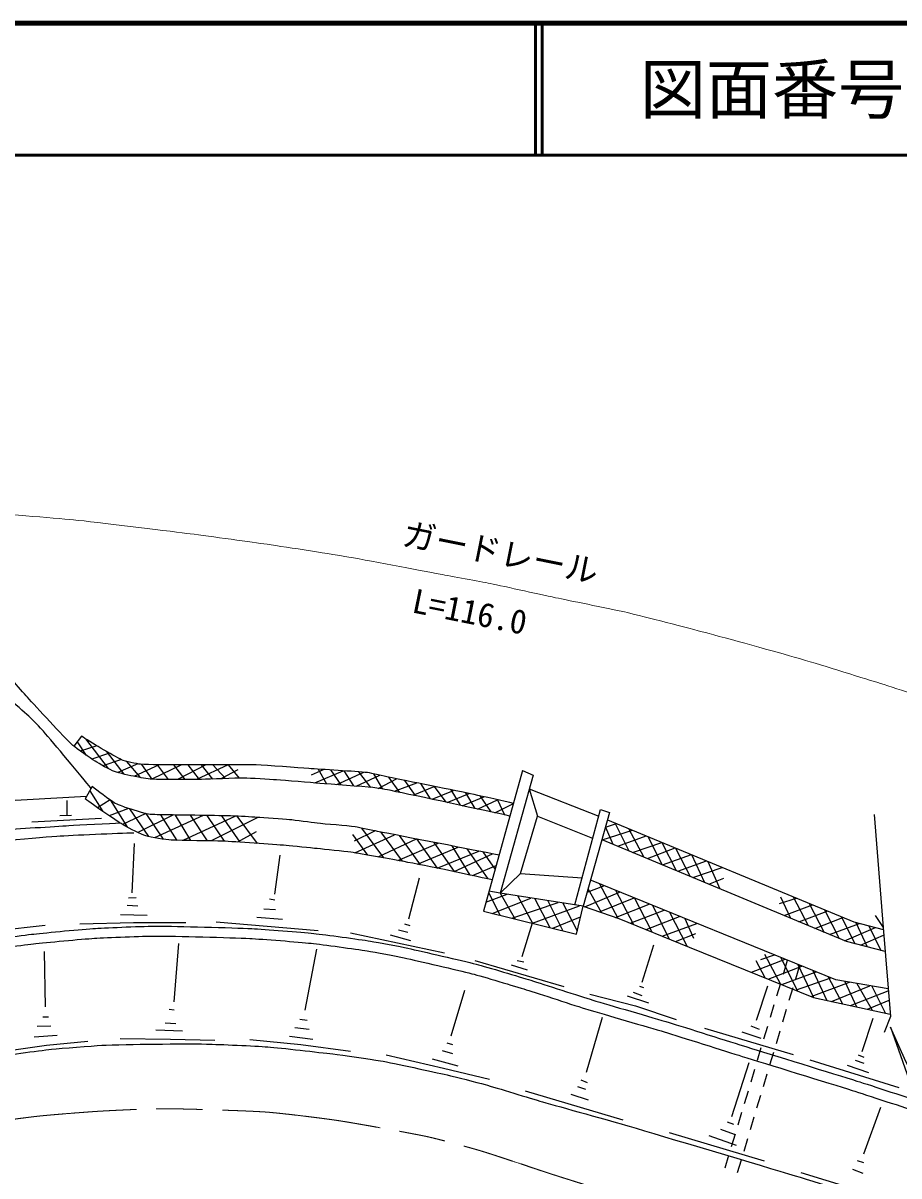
# Model space of a CAD drawing. Units: millimetres, scale not verified. Extents: x 40000 to 680000, y 20000 to 380000.
# Drawn here: x 470008 to 536214, y 292828 to 380000 of the extents above; entities that cross this region are included whole.
import ezdxf
from ezdxf.enums import TextEntityAlignment as Align

# ---------------------------------------------------------------- set-up
doc = ezdxf.new("R2010")
doc.units = ezdxf.units.MM
doc.header["$LTSCALE"] = 1000
doc.linetypes.add('CHAIN', pattern=[18.5, 12, -1.5, 3.5, -1.5])
for name, color, linetype, lineweight in [('M-BGD', 7, 'Continuous', 25), ('M-BMK', 2, 'CHAIN', 13), ('M-STR-HTXT', 7, 'Continuous', 13), ('M-TTL', 2, 'Continuous', 140), ('M-TTL-LINE', 7, 'Continuous', 50)]:
    doc.layers.add(name, color=color, linetype=linetype, lineweight=lineweight)
doc.layers.add('M-TTL-TXT', color=7, linetype='Continuous')
doc.styles.add('ＭＳ ゴシック', font='')
doc.styles.get('ＭＳ ゴシック').set_extended_font_data('MS Gothic')

msp = doc.modelspace()

# ---------------------------------------------------------------- linework, layer by layer
at = {"layer": 'M-BGD'}
for p, q in [((474417, 326085), (473845, 325318)), ((474099, 325659), (474785, 324630)), ((475580, 325351), (474325, 324952)), ((474716, 325885), (476445, 323628)), ((476552, 324786), (475205, 324348)), ((477373, 324292), (476044, 323845)), ((476285, 324938), (477620, 323208)), ((478672, 323984), (477160, 323324)), ((477834, 324172), (478849, 322952)), ((480304, 323916), (478384, 323041)), ((478971, 323947), (479737, 322824)), ((481974, 323914), (479737, 322824)), ((480138, 323917), (480980, 322804)), ((481375, 323915), (482230, 322803)), ((483832, 323918), (481687, 322803)), ((482452, 323914), (483329, 322809)), ((485512, 323921), (483122, 322808)), ((483477, 323917), (484315, 322834)), ((484360, 323919), (485322, 322869)), ((486243, 323533), (484961, 322857)), ((485512, 323921), (486334, 322899)), ((491821, 323149), (492723, 323558)), ((492059, 322542), (494199, 323465)), ((492321, 323583), (492937, 322473)), ((493238, 323526), (494021, 322390)), ((494262, 323461), (494996, 322314)), ((507760, 323477), (504803, 312844)), ((507760, 323477), (508562, 323122)), ((493718, 322413), (495766, 323350)), ((495193, 322298), (496971, 323137)), ((495359, 323383), (496267, 322207)), ((496499, 323241), (497182, 322080)), ((496859, 322133), (498231, 322863)), ((497643, 322984), (498460, 321832)), ((498092, 321909), (499770, 322550)), ((498848, 322738), (499635, 321583)), ((508562, 323122), (506073, 314204)), ((475239, 322282), (474705, 321330)), ((475049, 321943), (476044, 320390)), ((499499, 321612), (501093, 322280)), ((500052, 322492), (500782, 321339)), ((500924, 321308), (502539, 321984)), ((501093, 322280), (501961, 321087)), ((502074, 321063), (503722, 321741)), ((502351, 322023), (503054, 320852)), ((503455, 321796), (504145, 320617)), ((508276, 322097), (513526, 320037)), ((508276, 322097), (508900, 320043)), ((474814, 321524), (461974, 320815)), ((473328, 321227), (473310, 320096)), ((476588, 321255), (475638, 320668)), ((476588, 321255), (477902, 319184)), ((503198, 320821), (504830, 321503)), ((504357, 320572), (505860, 321273)), ((504533, 321568), (505373, 320352)), ((505667, 320288), (507070, 320996)), ((505860, 321273), (506409, 320126)), ((472783, 320085), (473681, 320104)), ((477976, 320615), (476524, 320065)), ((479282, 320227), (477529, 319405)), ((478042, 320594), (479496, 318482)), ((481380, 320120), (478680, 318792)), ((479282, 320227), (480605, 318291)), ((483628, 320085), (479952, 318393)), ((480390, 320137), (481627, 318203)), ((481508, 320118), (482655, 318182)), ((486054, 320037), (482085, 318191)), ((482632, 320101), (483936, 318166)), ((483893, 320081), (485205, 318134)), ((487765, 319932), (484224, 318162)), ((485016, 320062), (486404, 318061)), ((486163, 320031), (487713, 317971)), ((507619, 315691), (508900, 320043)), ((508900, 320043), (513060, 318359)), ((511713, 313316), (513643, 320539)), ((514342, 320320), (512350, 313216)), ((513643, 320539), (514342, 320320)), ((534337, 320153), (535010, 311612)), ((470675, 319611), (475941, 319885)), ((495600, 319131), (497244, 316878)), ((514028, 319199), (514857, 319476)), ((514028, 319199), (514596, 317914)), ((514745, 319523), (515797, 317413)), ((515764, 319100), (516935, 316939)), ((487638, 318837), (486221, 318073)), ((494915, 318647), (496035, 317094)), ((495071, 318169), (496586, 318925)), ((495089, 317255), (498080, 318631)), ((496843, 316950), (499747, 318307)), ((497033, 318836), (498667, 316618)), ((498434, 318562), (500026, 316358)), ((499747, 318307), (501301, 316106)), ((513789, 318251), (516069, 318974)), ((514970, 317758), (517118, 318538)), ((517257, 318480), (518300, 316369)), ((478405, 317961), (478241, 314246)), ((498332, 316680), (501395, 317986)), ((499822, 316398), (502906, 317692)), ((501054, 318052), (502598, 315836)), ((501301, 316106), (504452, 317391)), ((502411, 317788), (503776, 315581)), ((503564, 317564), (505130, 315283)), ((504761, 317331), (505682, 316003)), ((516079, 317296), (518294, 318050)), ((517218, 316820), (519299, 317633)), ((518294, 318050), (519385, 315916)), ((519330, 317620), (520439, 315476)), ((489426, 317093), (489005, 314137)), ((502598, 315836), (505495, 317188)), ((518346, 316349), (520527, 317123)), ((519494, 315871), (521668, 316650)), ((520527, 317123), (521512, 315028)), ((521772, 316607), (522679, 314541)), ((503989, 315534), (505766, 316305)), ((506073, 314204), (507619, 315691)), ((507619, 315691), (512262, 315370)), ((520635, 315394), (522851, 316159)), ((499938, 315336), (499138, 312242)), ((512646, 314272), (513914, 314772)), ((514988, 312304), (513595, 314901)), ((521836, 314893), (522967, 315343)), ((477983, 313863), (478546, 313876)), ((504996, 313538), (506603, 314121)), ((505202, 314278), (506036, 312542)), ((506073, 314204), (505227, 314368)), ((505474, 312680), (508393, 313839)), ((512350, 313216), (506073, 314204)), ((506073, 314204), (507213, 312253)), ((507407, 313994), (508526, 311932)), ((512459, 313178), (515089, 314295)), ((513739, 312736), (512718, 314530)), ((513591, 312787), (516190, 313847)), ((516181, 311826), (514806, 314409)), ((527198, 313438), (528471, 313826)), ((527254, 313935), (528018, 312313)), ((528220, 313930), (529347, 311758)), ((477865, 313299), (478691, 313246)), ((488204, 313028), (489099, 312968)), ((488629, 313787), (489031, 313704)), ((506960, 312316), (510463, 313513)), ((508526, 311932), (512070, 313260)), ((508686, 313793), (509819, 311614)), ((509674, 313637), (510812, 311371)), ((510814, 313458), (511899, 311363)), ((511839, 311119), (512350, 313216)), ((514794, 312371), (517341, 313380)), ((517554, 311271), (516262, 313818)), ((518845, 310751), (517622, 313266)), ((527550, 312508), (529685, 313322)), ((529437, 313425), (530571, 311247)), ((477366, 312604), (479399, 312552)), ((487688, 312383), (489630, 312239)), ((504803, 312844), (511839, 311119)), ((510056, 311556), (512154, 312410)), ((515899, 311939), (518473, 312920)), ((517095, 311456), (519618, 312455)), ((520196, 310206), (518901, 312746)), ((520030, 312288), (520697, 310804)), ((528653, 312048), (530801, 312859)), ((529854, 311547), (531978, 312370)), ((530586, 312948), (531693, 310779)), ((531862, 312419), (532881, 310385)), ((467857, 311358), (471681, 311784)), ((474299, 311889), (478357, 311979)), ((478357, 311979), (482305, 311981)), ((484615, 312046), (492309, 311386)), ((498393, 311439), (499088, 311256)), ((498836, 311901), (499240, 311768)), ((508491, 311940), (507711, 309402)), ((518326, 310960), (520934, 311921)), ((530957, 311086), (533225, 311921)), ((532092, 310612), (534432, 311610)), ((532953, 311991), (533823, 310143)), ((533946, 311735), (534842, 309882)), ((481758, 310405), (481412, 305989)), ((494769, 311200), (501874, 309697)), ((497767, 311053), (499297, 310636)), ((519315, 310561), (520867, 311170)), ((533297, 310278), (535059, 311027)), ((471601, 309802), (471670, 305603)), ((492181, 309966), (491313, 305360)), ((517655, 310269), (516786, 307456)), ((525769, 309199), (526802, 309538)), ((526051, 309601), (527254, 307340)), ((504167, 309127), (510887, 307154)), ((506899, 308793), (508112, 308410)), ((507358, 309120), (507860, 309011)), ((525058, 308232), (527612, 309209)), ((525385, 309124), (526066, 307823)), ((526334, 307714), (528876, 308696)), ((527274, 309346), (528557, 306811)), ((527477, 308086), (527792, 309136)), ((528417, 307739), (528723, 308758)), ((528583, 308815), (529752, 306326)), ((527368, 307294), (529946, 308261)), ((528392, 306878), (531074, 307803)), ((529705, 308359), (530772, 306105)), ((530859, 307890), (531938, 305853)), ((516602, 307172), (516906, 307065)), ((526273, 307176), (525421, 304576)), ((526989, 306458), (527276, 307415)), ((527928, 306110), (528216, 307068)), ((529585, 306394), (532471, 307475)), ((531128, 306028), (534018, 307207)), ((532125, 307535), (533005, 305622)), ((533040, 307376), (534183, 305367)), ((534166, 307181), (535172, 305152)), ((503375, 306842), (502337, 303387)), ((512843, 306565), (516304, 305699)), ((515659, 306439), (517279, 305920)), ((516115, 306722), (516776, 306470)), ((532543, 305722), (535406, 306835)), ((533841, 305441), (535466, 306114)), ((481059, 305431), (481438, 305387)), ((516304, 305699), (519387, 304661)), ((526500, 304829), (526787, 305787)), ((527440, 304482), (527727, 305440)), ((471496, 304857), (471931, 304861)), ((480738, 304397), (481568, 304364)), ((490938, 304691), (491473, 304612)), ((513785, 304809), (512563, 300661)), ((534245, 304737), (533406, 302219)), ((470839, 303346), (472578, 303465)), ((471067, 304144), (472103, 304171)), ((480039, 303873), (482060, 303807)), ((490152, 303401), (491914, 303165)), ((490561, 304061), (491630, 303920)), ((521527, 304005), (528226, 301999)), ((524333, 303717), (525775, 303245)), ((525014, 304189), (525644, 303926)), ((526011, 303201), (526299, 304159)), ((526951, 302854), (527238, 303812)), ((468230, 302210), (471767, 302726)), ((471767, 302726), (474906, 303014)), ((477359, 303225), (481164, 303162)), ((481164, 303162), (484507, 303086)), ((487142, 303136), (491011, 302757)), ((491011, 302757), (494761, 302252)), ((502048, 302884), (502457, 302774)), ((525522, 301573), (525810, 302531)), ((497462, 301975), (501777, 300970)), ((500931, 301673), (502866, 301153)), ((501686, 302302), (502473, 302082)), ((526462, 301226), (526750, 302184)), ((533131, 301983), (533551, 301812)), ((501777, 300970), (505257, 300147)), ((524867, 301384), (523556, 297293)), ((525033, 299945), (525321, 300903)), ((529473, 301616), (536199, 299518)), ((532305, 301209), (533918, 300658)), ((532908, 301576), (533551, 301353)), ((512157, 300097), (512650, 299895)), ((525973, 299598), (526261, 300555)), ((507954, 299272), (515335, 297062)), ((511421, 299003), (512717, 298571)), ((511908, 299591), (512514, 299389)), ((524545, 298317), (524832, 299274)), ((525485, 297969), (525772, 298927)), ((524056, 296688), (524343, 297646)), ((524996, 296341), (525283, 297299)), ((534812, 298002), (533545, 294473)), ((523234, 296915), (523708, 296747)), ((518846, 296111), (526015, 293959)), ((521855, 295891), (523903, 295155)), ((522720, 296361), (523752, 295982)), ((523567, 295060), (523855, 296018)), ((524507, 294713), (524795, 295671)), ((523078, 293432), (523366, 294390)), ((524018, 293085), (524306, 294042)), ((533054, 293992), (533524, 293839)), ((528810, 293079), (536157, 290845)), ((532705, 293347), (533480, 293041))]:
    msp.add_line(p, q, dxfattribs=at)
for points in [[(514184, 319756), (532795, 312031), (535023, 311458)], [(535161, 309800), (532246, 310548), (513789, 318251)], [(535395, 306968), (531443, 307653), (512965, 315157)], [(512350, 313216), (515034, 312288), (520365, 310138), (529752, 306326), (535552, 305070)], [(534424, 312513), (535010, 311612), (535567, 304892), (535093, 303685)], [(551579, 284505), (552823, 287582), (542042, 292054), (538709, 297828), (536737, 301477), (535573, 304068), (540950, 288851)]]:
    msp.add_lwpolyline(points, dxfattribs=at)
for points, knots in [([(506804, 320040), (505014, 320435), (499633, 321589), (497838, 321962), (497564, 322019), (496737, 322160), (496459, 322188), (495655, 322270), (493235, 322448), (492429, 322512), (491774, 322564), (489809, 322724), (489154, 322769), (488660, 322802), (487180, 322899), (486685, 322903), (486048, 322908), (484137, 322818), (483499, 322811), (482747, 322802), (480489, 322793), (479737, 322824), (479485, 322835), (478739, 322969), (478492, 323019), (478175, 323084), (477221, 323283), (476919, 323399), (476607, 323519), (475731, 324013), (475448, 324192), (475100, 324411), (474069, 325102), (473770, 325385), (473042, 326073), (471005, 328284), (470333, 329027), (469849, 329562), (468440, 331205), (467995, 331773), (467770, 332060), (467165, 332976), (466989, 333296)], [0, 0, 0, 0, 1, 1, 1, 2, 2, 2, 3, 3, 3, 4, 4, 4, 5, 5, 5, 6, 6, 6, 7, 7, 7, 8, 8, 8, 9, 9, 9, 10, 10, 10, 11, 11, 11, 12, 12, 12, 13, 13, 13, 14, 14, 14, 14]), ([(475154, 322131), (474448, 323006), (472286, 325595), (471551, 326446), (471341, 326688), (470668, 327375), (470434, 327594), (470148, 327861), (469265, 328638), (468953, 328874), (468736, 329037), (468044, 329472), (467798, 329586), (467470, 329738), (466445, 330096), (466098, 330195), (465797, 330280), (464875, 330447), (464569, 330505), (464318, 330552), (463565, 330695), (463311, 330721), (462564, 330798), (460316, 330970), (459567, 331020), (458727, 331076), (456206, 331225), (455365, 331250), (454909, 331263), (453540, 331248), (453085, 331211), (452764, 331185), (451809, 331021), (451499, 330936), (450782, 330737), (448660, 330037), (447957, 329793), (447313, 329569), (445401, 328836), (444762, 328595), (444203, 328385), (442517, 327775), (441967, 327541), (441078, 327163), (438441, 325955), (437569, 325540), (436954, 325247), (435135, 324316), (434532, 324000), (434095, 323772), (432795, 323067), (432370, 322817), (431422, 322260), (428598, 320554), (427666, 319970), (426909, 319495), (424665, 318024), (423926, 317521), (423248, 317061), (421258, 315615), (420579, 315155), (420205, 314901), (419059, 314179), (418667, 313953), (418386, 313791), (417521, 313335), (417218, 313217), (416931, 313106), (416038, 312866), (415735, 312817), (415542, 312785), (414947, 312763), (414759, 312816), (414521, 312882), (413851, 313227), (413667, 313392), (413370, 313658), (412655, 314625), (412399, 314932), (412181, 315194), (411519, 315977), (411298, 316238), (410988, 316604), (410059, 317707), (409743, 318069), (408884, 319053), (406320, 322015), (405425, 322966), (404864, 323564), (403077, 325257), (402468, 325806), (402072, 326164), (400820, 327165), (400403, 327500), (400179, 327680), (399494, 328209), (399263, 328381)], [0, 0, 0, 0, 1, 1, 1, 2, 2, 2, 3, 3, 3, 4, 4, 4, 5, 5, 5, 6, 6, 6, 7, 7, 7, 8, 8, 8, 9, 9, 9, 10, 10, 10, 11, 11, 11, 12, 12, 12, 13, 13, 13, 14, 14, 14, 15, 15, 15, 16, 16, 16, 17, 17, 17, 18, 18, 18, 19, 19, 19, 20, 20, 20, 21, 21, 21, 22, 22, 22, 23, 23, 23, 24, 24, 24, 25, 25, 25, 26, 26, 26, 27, 27, 27, 28, 28, 28, 29, 29, 29, 30, 30, 30, 31, 31, 31, 32, 32, 32, 32]), ([(507070, 320996), (506478, 321136), (504697, 321536), (504101, 321661), (502811, 321933), (498934, 322718), (497643, 322984), (497322, 323050), (496365, 323289), (496038, 323324), (495155, 323418), (492495, 323568), (491609, 323629), (490814, 323684), (488433, 323882), (487637, 323905), (486446, 323939), (482871, 323908), (481680, 323914), (481122, 323918), (479445, 323902), (478889, 323953), (478596, 323980), (477725, 324173), (477459, 324299), (476823, 324603), (474993, 325677), (474417, 326085)], [0, 0, 0, 0, 1, 1, 1, 2, 2, 2, 3, 3, 3, 4, 4, 4, 5, 5, 5, 6, 6, 6, 7, 7, 7, 8, 8, 8, 9, 9, 9, 9]), ([(505985, 317093), (504148, 317449), (498639, 318522), (496803, 318881), (496462, 318947), (495443, 319175), (495099, 319222), (494529, 319298), (492810, 319434), (492238, 319497), (491818, 319543), (490562, 319725), (490141, 319766), (489652, 319813), (488180, 319905), (487690, 319936), (487330, 319960), (486249, 320033), (485889, 320043), (484877, 320072), (481842, 320109), (480830, 320131), (480561, 320137), (479750, 320135), (479484, 320182), (479142, 320243), (478146, 320559), (477815, 320667), (477634, 320727), (477092, 320922), (476930, 321024), (476573, 321247), (475556, 322004), (475239, 322282)], [0, 0, 0, 0, 1, 1, 1, 2, 2, 2, 3, 3, 3, 4, 4, 4, 5, 5, 5, 6, 6, 6, 7, 7, 7, 8, 8, 8, 9, 9, 9, 10, 10, 10, 11, 11, 11, 11]), ([(505461, 315209), (504744, 315372), (502589, 315841), (501869, 315991), (501259, 316118), (499424, 316478), (498810, 316592), (498006, 316741), (495590, 317183), (494781, 317304), (494276, 317379), (492752, 317521), (492245, 317574), (491776, 317623), (490368, 317773), (489898, 317810), (488934, 317886), (486041, 318095), (485075, 318141), (484301, 318177), (481977, 318170), (481204, 318222), (480819, 318248), (479668, 318419), (479299, 318532), (478961, 318636), (478006, 319113), (477704, 319297), (477085, 319673), (475284, 320894), (474705, 321330)], [0, 0, 0, 0, 1, 1, 1, 2, 2, 2, 3, 3, 3, 4, 4, 4, 5, 5, 5, 6, 6, 6, 7, 7, 7, 8, 8, 8, 9, 9, 9, 10, 10, 10, 10]), ([(463699, 318593), (464059, 318622), (465140, 318711), (465500, 318741), (466079, 318790), (467817, 318949), (468397, 318991), (469412, 319065), (472458, 319262), (473473, 319322), (474249, 319367), (476577, 319485), (477354, 319517)], [0, 0, 0, 0, 1, 1, 1, 2, 2, 2, 3, 3, 3, 4, 4, 4, 4]), ([(455644, 317258), (457276, 317356), (462169, 317684), (463799, 317806), (465553, 317936), (470806, 318403), (472561, 318519), (473724, 318597), (477220, 318750), (478387, 318775)], [0, 0, 0, 0, 1, 1, 1, 2, 2, 2, 3, 3, 3, 3]), ([(417310, 297369), (418301, 297516), (421269, 297991), (422256, 298161), (422918, 298275), (424896, 298649), (425553, 298789), (426339, 298956), (428688, 299497), (429466, 299696), (430431, 299942), (433306, 300756), (434269, 301012), (435383, 301308), (438746, 302127), (439851, 302457), (440637, 302692), (442947, 303546), (443716, 303834), (444702, 304204), (447634, 305379), (448622, 305743), (449429, 306040), (451875, 306863), (452690, 307139), (453222, 307320), (454816, 307865), (455355, 308025), (456187, 308273), (458695, 308975), (459540, 309177), (460404, 309384), (463021, 309895), (463893, 310068), (464386, 310166), (465868, 310458), (466365, 310534), (467254, 310669), (469931, 311021), (470825, 311121), (471753, 311223), (474543, 311484), (475474, 311544), (476409, 311603), (479218, 311717), (480154, 311716), (481584, 311714), (485871, 311598), (487299, 311531), (488240, 311487), (491057, 311258), (491994, 311159), (492853, 311068), (495419, 310718), (496271, 310584), (496841, 310494), (498539, 310164), (499102, 310041), (500135, 309816), (503227, 309109), (504250, 308843), (505085, 308625), (507564, 307876), (508388, 307621), (509327, 307332), (512126, 306412), (513065, 306125), (514215, 305773), (517684, 304779), (518835, 304429), (520015, 304070), (523544, 302948), (524722, 302581), (526385, 302063), (531380, 300529), (533041, 300004), (534069, 299680), (537141, 298671), (538165, 298337), (538231, 298315), (538428, 298249), (538494, 298226)], [0, 0, 0, 0, 1, 1, 1, 2, 2, 2, 3, 3, 3, 4, 4, 4, 5, 5, 5, 6, 6, 6, 7, 7, 7, 8, 8, 8, 9, 9, 9, 10, 10, 10, 11, 11, 11, 12, 12, 12, 13, 13, 13, 14, 14, 14, 15, 15, 15, 16, 16, 16, 17, 17, 17, 18, 18, 18, 19, 19, 19, 20, 20, 20, 21, 21, 21, 22, 22, 22, 23, 23, 23, 24, 24, 24, 25, 25, 25, 26, 26, 26, 27, 27, 27, 27]), ([(418596, 296843), (419332, 296949), (421538, 297299), (422271, 297426), (422938, 297542), (424934, 297918), (425596, 298059), (426388, 298228), (428756, 298773), (429540, 298973), (430507, 299220), (433387, 300035), (434351, 300292), (435470, 300589), (438847, 301411), (439956, 301743), (440753, 301981), (443094, 302846), (443873, 303138), (444858, 303507), (447788, 304682), (448775, 305045), (449578, 305341), (452012, 306160), (452823, 306435), (453349, 306613), (454927, 307153), (455460, 307311), (456283, 307556), (458767, 308252), (459602, 308452), (460461, 308657), (463060, 309165), (463925, 309337), (464412, 309433), (465871, 309721), (466362, 309795), (467245, 309929), (469902, 310280), (470789, 310378), (471710, 310480), (474477, 310739), (475402, 310798), (476326, 310857), (479104, 310969), (480030, 310968), (481452, 310967), (485717, 310852), (487138, 310785), (488069, 310741), (490859, 310514), (491787, 310416), (492637, 310327), (495179, 309979), (496024, 309846), (496584, 309758), (498254, 309434), (498808, 309313), (499835, 309089), (502908, 308386), (503925, 308121), (504753, 307906), (507211, 307162), (508029, 306910), (508968, 306620), (511768, 305699), (512708, 305412), (513858, 305061), (517328, 304066), (518479, 303716), (519658, 303358), (523183, 302237), (524361, 301870), (526023, 301352), (531016, 299818), (532677, 299294), (533702, 298970), (536766, 297964), (537788, 297631), (537801, 297626), (537842, 297613), (537856, 297608)], [0, 0, 0, 0, 1, 1, 1, 2, 2, 2, 3, 3, 3, 4, 4, 4, 5, 5, 5, 6, 6, 6, 7, 7, 7, 8, 8, 8, 9, 9, 9, 10, 10, 10, 11, 11, 11, 12, 12, 12, 13, 13, 13, 14, 14, 14, 15, 15, 15, 16, 16, 16, 17, 17, 17, 18, 18, 18, 19, 19, 19, 20, 20, 20, 21, 21, 21, 22, 22, 22, 23, 23, 23, 24, 24, 24, 25, 25, 25, 26, 26, 26, 27, 27, 27, 27]), ([(467542, 301803), (468462, 301943), (471229, 302302), (472154, 302401), (472913, 302482), (475197, 302665), (475960, 302705), (476694, 302744), (478898, 302786), (479633, 302795), (480482, 302805), (483030, 302819), (483878, 302799), (484804, 302777), (487581, 302660), (488504, 302588), (489489, 302510), (492432, 302170), (493413, 302049), (494135, 301960), (496300, 301669), (497016, 301538), (498029, 301353), (501049, 300696), (502053, 300467), (502631, 300336), (504356, 299900), (504927, 299739), (505798, 299494), (508392, 298689), (509261, 298437), (510569, 298059), (514505, 296968), (515812, 296586), (518329, 295848), (525871, 293598), (528381, 292837), (530154, 292300), (535459, 290648), (537228, 290097), (537781, 289924), (539443, 289411), (539988, 289215), (540682, 288966), (542739, 288150), (543422, 287871), (545583, 286989), (552054, 284313), (554206, 283411)], [0, 0, 0, 0, 1, 1, 1, 2, 2, 2, 3, 3, 3, 4, 4, 4, 5, 5, 5, 6, 6, 6, 7, 7, 7, 8, 8, 8, 9, 9, 9, 10, 10, 10, 11, 11, 11, 12, 12, 12, 13, 13, 13, 14, 14, 14, 15, 15, 15, 16, 16, 16, 16])]:
    msp.add_open_spline(points, degree=3, knots=knots, dxfattribs=at)
at = {"layer": 'M-BMK'}
msp.add_open_spline([(358895, 286401), (360793, 286058), (366486, 285033), (368384, 284694), (369884, 284425), (374387, 283631), (375887, 283362), (378973, 282808), (388221, 281089), (391314, 280577), (392467, 280385), (395946, 279951), (397109, 279843), (397972, 279763), (400570, 279639), (401436, 279639), (403095, 279640), (408072, 279741), (409727, 279847), (410969, 279926), (414679, 280372), (415909, 280566), (417123, 280756), (420742, 281471), (421935, 281766), (423397, 282127), (427742, 283370), (429171, 283844), (430854, 284402), (435826, 286300), (437486, 286922), (440299, 287975), (448727, 291162), (451540, 292215), (452614, 292618), (455845, 293807), (456922, 294202), (457655, 294471), (459844, 295311), (460591, 295536), (461149, 295704), (462864, 296046), (463435, 296159), (464094, 296290), (466075, 296655), (466739, 296757), (467627, 296893), (470298, 297256), (471191, 297351), (472117, 297450), (474901, 297670), (475830, 297725), (476788, 297782), (479668, 297919), (480628, 297914), (482167, 297906), (486782, 297767), (488317, 297662), (489415, 297588), (492693, 297185), (493780, 297020), (495135, 296814), (499183, 296090), (500524, 295806), (501353, 295630), (503810, 294964), (504622, 294719), (505718, 294389), (508971, 293282), (510061, 292932), (511664, 292417), (516487, 290913), (518089, 290394), (521908, 289157), (533353, 285408), (537166, 284152), (540206, 283150), (549318, 280119), (552353, 279101)], degree=3, knots=[0, 0, 0, 0, 1, 1, 1, 2, 2, 2, 3, 3, 3, 4, 4, 4, 5, 5, 5, 6, 6, 6, 7, 7, 7, 8, 8, 8, 9, 9, 9, 10, 10, 10, 11, 11, 11, 12, 12, 12, 13, 13, 13, 14, 14, 14, 15, 15, 15, 16, 16, 16, 17, 17, 17, 18, 18, 18, 19, 19, 19, 20, 20, 20, 21, 21, 21, 22, 22, 22, 23, 23, 23, 24, 24, 24, 25, 25, 25, 26, 26, 26, 26], dxfattribs=at)
at = {"layer": 'M-STR-HTXT'}
msp.add_open_spline([(431250, 343346), (432579, 343413), (436567, 343575), (437897, 343617), (438699, 343643), (441106, 343676), (441909, 343683), (442832, 343691), (445603, 343696), (446527, 343692), (448441, 343683), (454183, 343648), (456096, 343614), (457003, 343598), (459724, 343492), (460630, 343441), (461822, 343374), (465395, 343115), (466586, 343024), (468034, 342914), (472379, 342584), (473824, 342437), (475542, 342263), (480682, 341632), (482395, 341416), (483557, 341269), (487037, 340793), (488195, 340624), (489424, 340445), (493108, 339888), (494331, 339677), (495778, 339429), (500104, 338598), (501547, 338328), (502303, 338186), (504572, 337774), (505326, 337620), (506359, 337409), (509448, 336720), (510480, 336502), (511521, 336281), (514656, 335664), (515693, 335422), (516877, 335146), (520408, 334226), (521583, 333912), (522988, 333536), (527195, 332382), (528592, 331976), (529802, 331624), (533412, 330504), (534614, 330126), (535642, 329802), (538719, 328813), (539740, 328468), (541055, 328024), (544988, 326661), (546291, 326184), (547832, 325619), (552433, 323861), (553959, 323255), (555645, 322585), (560683, 320519), (562350, 319803), (563617, 319258), (567386, 317546), (568631, 316950)], degree=3, knots=[0, 0, 0, 0, 1, 1, 1, 2, 2, 2, 3, 3, 3, 4, 4, 4, 5, 5, 5, 6, 6, 6, 7, 7, 7, 8, 8, 8, 9, 9, 9, 10, 10, 10, 11, 11, 11, 12, 12, 12, 13, 13, 13, 14, 14, 14, 15, 15, 15, 16, 16, 16, 17, 17, 17, 18, 18, 18, 19, 19, 19, 20, 20, 20, 21, 21, 21, 22, 22, 22, 22], dxfattribs=at)
at = {"layer": 'M-TTL'}
msp.add_line((680000, 380000), (40000, 380000), dxfattribs=at)
at = {"layer": 'M-TTL-LINE'}
for p, q in [((508747, 380000), (508747, 370000)), ((509247, 380000), (509247, 370000)), ((40000, 370000), (680000, 370000))]:
    msp.add_line(p, q, dxfattribs=at)

# ---------------------------------------------------------------- texts
at = {"layer": 'M-STR-HTXT', "style": 'ＭＳ ゴシック'}
for s, p in [('ガードレール', (498466, 340006)), ('L=116.0', (499210, 334915))]:
    msp.add_text(s, height=1833, rotation=348.66, dxfattribs=at).set_placement(p, align=Align.BOTTOM_LEFT)
at = {"layer": 'M-TTL-TXT', "style": 'ＭＳ ゴシック'}
msp.add_text('図面番号', height=3666, dxfattribs=at).set_placement((526622, 375000), align=Align.MIDDLE_CENTER)

doc.saveas('drawing.dxf')
